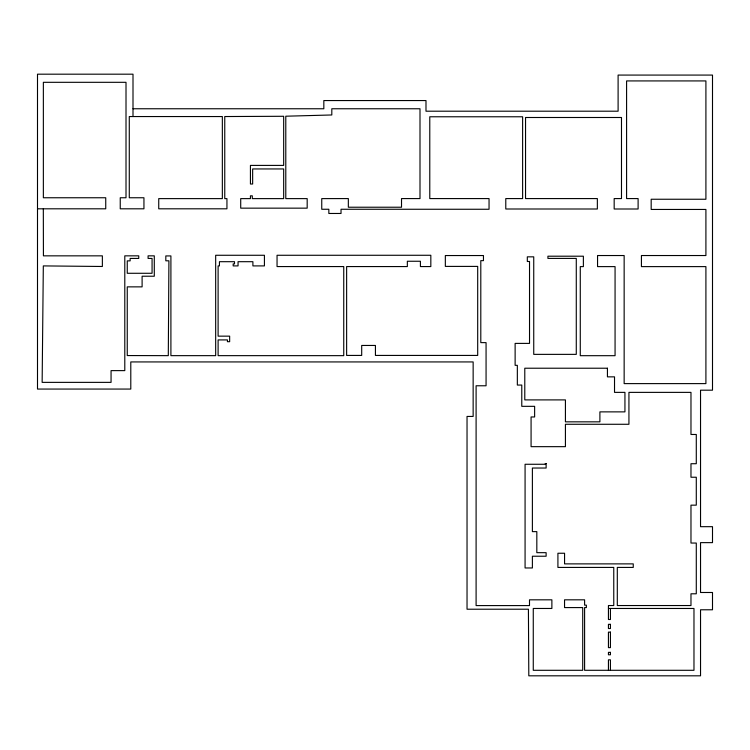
<?xml version="1.0" encoding="UTF-8"?>
<svg xmlns="http://www.w3.org/2000/svg" width="750" height="750" viewBox="0 0 750 750"><rect width="100%" height="100%" fill="white"/><g stroke="black" fill="none" stroke-linecap="round" stroke-linejoin="round"><path stroke-width="1.12" d="M133.003 108.759L323.831 108.759L323.831 100.556L425.991 100.556L425.991 111.197L618.103 111.197L618.103 75.075L712.5 75.075L712.5 390.188L700.538 390.188L700.538 526.678L712.5 526.678L712.5 542.634L700.538 542.634L700.538 592.491L712.5 592.491L712.5 609.778L700.538 609.778L700.538 675.816L528.806 675.816L528.413 609.216L467.034 609.216L467.034 416.438L473.147 416.438L473.147 361.931L130.791 361.931L130.791 389.062L37.5 389.062L37.5 74.184L133.003 74.184L133.003 116.55M37.5 208.809L105.741 208.809L105.741 197.756L43.359 197.756L43.359 82.312L126.009 82.312L126.009 197.756L120.244 197.756L120.244 208.809L143.944 208.809L143.944 197.756L129.281 197.756L129.281 116.55L222.347 116.55L222.347 198.619L158.737 198.619L158.737 208.809L226.941 208.809L226.941 198.619L224.756 198.619L224.756 116.541L283.669 116.278L283.669 165.403L250.434 165.403L250.434 184.012L252.647 184.012L252.647 168.947L283.669 168.947L283.669 198.619L252.309 198.619L252.309 195.834L250.434 195.834L250.434 198.619L240.712 198.619L240.712 208.153L307.181 208.153L307.181 198.619L285.787 198.619L285.787 116.212L331.809 114.966L331.809 108.759L420 108.759L420 198.581L401.522 198.581L401.522 207.225L348.337 207.225L348.337 198.581L321.75 198.619L321.75 209.259L328.837 209.259L328.837 213.469L341.025 213.469L341.025 209.259L489.047 209.259L489.047 198.581L429.778 198.581L429.778 116.775L522.619 116.775L522.619 198.581L505.781 198.581L505.781 208.997L597.356 208.997L597.356 198.581L525.544 198.581L525.544 117.497L621.487 117.497L621.487 198.581L614.175 198.581L614.175 208.997L638.109 208.997L638.109 198.581L626.587 198.581L626.587 80.925L705.909 80.925L705.909 199.247L651.178 199.247L651.178 209.447L705.909 209.447L705.909 255.534L641.428 255.534L641.428 266.616L705.909 266.616L705.909 383.616L624.15 383.616L624.15 255.534L597.553 255.534L597.553 266.616L615.066 266.616L615.066 355.688L580.275 355.688L580.275 266.616L583.378 266.616L583.378 256.2L547.922 256.2L547.922 258.412L576.281 258.412L576.281 354.366L533.738 354.366L533.738 256.837L527.316 256.837L527.316 261.488L529.528 261.488L529.528 343.397L515.128 343.397L515.128 365.334L517.341 365.334L517.341 385.059L521.775 385.059L521.775 406.331L534.628 406.331L534.628 416.962L531.075 416.962L531.075 446.663L565.425 446.663L565.425 424.275L628.931 424.275L628.931 392.372L690.975 392.372L690.975 434.475L696.291 434.475L696.291 463.725L690.975 463.725L690.975 477.234L696.291 477.234L696.291 505.163L690.975 505.163L690.975 543.047L696.291 543.047L696.291 593.794L690.975 593.794L690.975 605.541L617.306 605.541L617.306 567.422L633.253 567.422L633.253 563.878L564.562 563.878L564.562 553.247L557.916 553.247L557.916 567.422L613.762 567.422L613.762 605.541L608.438 605.541L608.438 619.5L610.434 619.5L610.434 608.466M608.438 608.466L693.975 608.466L693.975 670.294L584.597 670.294L584.597 607.584L586.369 607.584L586.369 605.147L584.597 605.147L584.597 599.822L564.544 599.822L564.544 607.584L582.722 607.584L582.722 670.294L533.269 670.294L533.269 608.466L551.878 608.466L551.878 599.822L529.5 599.822L529.5 605.588L476.1 605.588L476.1 385.772L486.066 385.772L486.066 342.628L480.797 342.628L480.797 260.644L483.459 260.644L483.459 255.544L445.341 255.544L445.341 266.4L477.694 266.4L477.694 355.425L375.431 355.425L375.431 345.45L361.697 345.45L361.697 355.425L346.631 355.425L346.631 266.569L407.344 266.569L407.344 261.253L420.413 261.253L420.413 266.569L430.828 266.569L430.828 255.272L277.05 255.272L277.05 266.569L343.744 266.569L343.744 355.65L218.109 355.65L218.109 339.919L227.428 339.919L227.428 341.691L229.65 341.691L229.65 336.15L218.109 336.15L218.109 265.903L219.431 265.903L219.431 261.694L234.506 261.694L234.506 263.906L233.175 263.906L233.175 265.903L238.05 265.903L238.05 261.694L252.9 261.694L252.9 265.903L264.422 265.903L264.422 255.272L215.672 255.272L215.672 355.65L170.906 355.65L170.906 255.928L165.816 255.928L165.816 260.803L168.909 260.803L168.3 355.65L127.256 355.556L127.256 286.866L142.106 286.866L142.106 276.225L154.294 276.225L154.294 255.844L148.088 255.844L148.088 258.431L152.072 258.431L152.072 273.281L127.256 273.281L127.256 260.869L130.134 260.869L130.134 258.431L138.75 258.431L138.75 255.844L124.791 255.844L124.791 370.622L111.056 370.622L111.056 382.369L42.141 382.369L43.322 265.903L102.366 266.484L102.366 255.844L43.425 255.844L43.322 208.809M610.434 670.294L610.434 659.831L608.438 659.831L608.438 670.294M607.434 368.222L524.784 368.222L524.784 399.9L565.425 399.9L565.425 421.837L599.897 421.837L599.897 411.872L624.938 411.872L624.938 392.372L614.522 392.372L614.522 376.856L607.434 376.856L607.434 368.222M546.122 463.603L545.241 463.603L545.241 464.269L525.075 464.269L525.075 567.966L532.388 567.966L532.388 556.228L546.122 556.228L546.122 552.675L536.822 552.675L536.822 531.628L532.388 531.628L532.388 468.028L546.122 468.028L546.122 463.603M610.434 624.328L608.438 624.328L608.438 628.538L610.434 628.538L610.434 624.328M610.434 632.119L608.438 632.119L608.438 647.634L610.434 647.634L610.434 632.119M610.434 652.35L608.438 652.35L608.438 654.788L610.434 654.788L610.434 652.35"/></g></svg>
